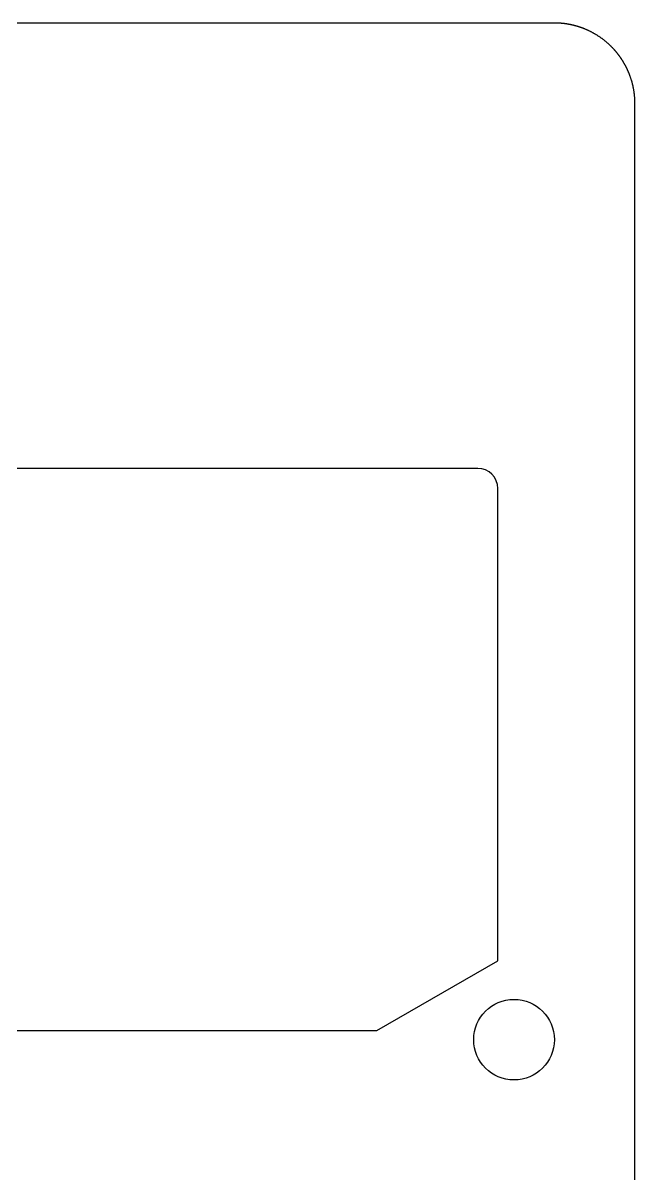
# Model space of a CAD drawing. Header units: millimetres. Extents: x -10 to 277, y -95 to 18.
# Drawn here: x 261.42 to 276.6, y -10.53 to 18.03 of the extents above; entities that cross this region are included whole.
import ezdxf

# ---------------------------------------------------------------- set-up
doc = ezdxf.new("R2010")
doc.units = ezdxf.units.MM
doc.header["$MEASUREMENT"] = 0
doc.layers.get('0').update_dxf_attribs({"linetype": 'CONTINUOUS'})
doc.layers.add('Edge.Cuts', color=53, linetype='CONTINUOUS')

msp = doc.modelspace()

# ---------------------------------------------------------------- linework, layer by layer
msp.add_lwpolyline([(241.2, 6.475), (241.2, -5.243), (244.2, -6.975), (270.2, -6.975), (273.2, -5.243), (273.2, 6.475, 0.414213562), (272.7, 6.975), (241.7, 6.975, 0.414212391)], format="xyb", close=True)
msp.add_circle((273.6, -7.2), 1)
at = {"layer": 'Edge.Cuts', "linetype": 'Continuous'}
for p, q in [((274.6, 18.026), (254.5416, 18.026)), ((274.602308, 18.025999), (274.6, 18.026)), ((274.60864, 18.025981), (274.602308, 18.025999)), ((274.614969, 18.025944), (274.60864, 18.025981)), ((274.621299, 18.025887), (274.614969, 18.025944)), ((274.627627, 18.025809), (274.621299, 18.025887)), ((274.633957, 18.025712), (274.627627, 18.025809)), ((274.640284, 18.025595), (274.633957, 18.025712)), ((274.646612, 18.025457), (274.640284, 18.025595)), ((274.652937, 18.0253), (274.646612, 18.025457)), ((274.659264, 18.025123), (274.652937, 18.0253)), ((274.665588, 18.024925), (274.659264, 18.025123)), ((274.671912, 18.024708), (274.665588, 18.024925)), ((274.678235, 18.024471), (274.671912, 18.024708)), ((274.684557, 18.024213), (274.678235, 18.024471)), ((274.690877, 18.023936), (274.684557, 18.024213)), ((274.697198, 18.023639), (274.690877, 18.023936)), ((274.703516, 18.023322), (274.697198, 18.023639)), ((274.709834, 18.022984), (274.703516, 18.023322)), ((274.71615, 18.022627), (274.709834, 18.022984)), ((274.722465, 18.02225), (274.71615, 18.022627)), ((274.728778, 18.021853), (274.722465, 18.02225)), ((274.735091, 18.021436), (274.728778, 18.021853)), ((274.7414, 18.020999), (274.735091, 18.021436)), ((274.74771, 18.020542), (274.7414, 18.020999)), ((274.754017, 18.020065), (274.74771, 18.020542)), ((274.760323, 18.019568), (274.754017, 18.020065)), ((274.766627, 18.019051), (274.760323, 18.019568)), ((274.77293, 18.018515), (274.766627, 18.019051)), ((274.779229, 18.017958), (274.77293, 18.018515)), ((274.785528, 18.017381), (274.779229, 18.017958)), ((274.791824, 18.016785), (274.785528, 18.017381)), ((274.798119, 18.016169), (274.791824, 18.016785)), ((274.804411, 18.015532), (274.798119, 18.016169)), ((274.810702, 18.014876), (274.804411, 18.015532)), ((274.81699, 18.0142), (274.810702, 18.014876)), ((274.823276, 18.013504), (274.81699, 18.0142)), ((274.829559, 18.012788), (274.823276, 18.013504)), ((274.835841, 18.012053), (274.829559, 18.012788)), ((274.84212, 18.011297), (274.835841, 18.012053)), ((274.848397, 18.010522), (274.84212, 18.011297)), ((274.85467, 18.009726), (274.848397, 18.010522)), ((274.860942, 18.008911), (274.85467, 18.009726)), ((274.86721, 18.008076), (274.860942, 18.008911)), ((274.873477, 18.007221), (274.86721, 18.008076)), ((274.879739, 18.006347), (274.873477, 18.007221)), ((274.886, 18.005452), (274.879739, 18.006347)), ((274.892257, 18.004538), (274.886, 18.005452)), ((274.898512, 18.003604), (274.892257, 18.004538)), ((274.904764, 18.002651), (274.898512, 18.003604)), ((274.911013, 18.001677), (274.904764, 18.002651)), ((274.917258, 18.000684), (274.911013, 18.001677)), ((274.9235, 17.999671), (274.917258, 18.000684)), ((274.929739, 17.998638), (274.9235, 17.999671)), ((274.935975, 17.997585), (274.929739, 17.998638)), ((274.942207, 17.996513), (274.935975, 17.997585)), ((274.948436, 17.995421), (274.942207, 17.996513)), ((274.954661, 17.994309), (274.948436, 17.995421)), ((274.960884, 17.993178), (274.954661, 17.994309)), ((274.967102, 17.992027), (274.960884, 17.993178)), ((274.973317, 17.990856), (274.967102, 17.992027)), ((274.979528, 17.989666), (274.973317, 17.990856)), ((274.985735, 17.988456), (274.979528, 17.989666)), ((274.991938, 17.987226), (274.985735, 17.988456)), ((274.998138, 17.985977), (274.991938, 17.987226)), ((275.004333, 17.984708), (274.998138, 17.985977)), ((275.010525, 17.983419), (275.004333, 17.984708)), ((275.016712, 17.982111), (275.010525, 17.983419)), ((275.022896, 17.980784), (275.016712, 17.982111)), ((275.029075, 17.979436), (275.022896, 17.980784)), ((275.03525, 17.97807), (275.029075, 17.979436)), ((275.04142, 17.976683), (275.03525, 17.97807)), ((275.047587, 17.975277), (275.04142, 17.976683)), ((275.053748, 17.973852), (275.047587, 17.975277)), ((275.059906, 17.972407), (275.053748, 17.973852)), ((275.066058, 17.970943), (275.059906, 17.972407)), ((275.072207, 17.969459), (275.066058, 17.970943)), ((275.07835, 17.967956), (275.072207, 17.969459)), ((275.084489, 17.966433), (275.07835, 17.967956)), ((275.090622, 17.964891), (275.084489, 17.966433)), ((275.096751, 17.96333), (275.090622, 17.964891)), ((275.102875, 17.961749), (275.096751, 17.96333)), ((275.108995, 17.960149), (275.102875, 17.961749)), ((275.115108, 17.958529), (275.108995, 17.960149)), ((275.121217, 17.95689), (275.115108, 17.958529)), ((275.127321, 17.955232), (275.121217, 17.95689)), ((275.13342, 17.953554), (275.127321, 17.955232)), ((275.139512, 17.951858), (275.13342, 17.953554)), ((275.1456, 17.950141), (275.139512, 17.951858)), ((275.151683, 17.948406), (275.1456, 17.950141)), ((275.15776, 17.946651), (275.151683, 17.948406)), ((275.163831, 17.944878), (275.15776, 17.946651)), ((275.169897, 17.943085), (275.163831, 17.944878)), ((275.175957, 17.941272), (275.169897, 17.943085)), ((275.182011, 17.939441), (275.175957, 17.941272)), ((275.18806, 17.93759), (275.182011, 17.939441)), ((275.194103, 17.935721), (275.18806, 17.93759)), ((275.200139, 17.933832), (275.194103, 17.935721)), ((275.20617, 17.931924), (275.200139, 17.933832)), ((275.212195, 17.929997), (275.20617, 17.931924)), ((275.218214, 17.928051), (275.212195, 17.929997)), ((275.224226, 17.926086), (275.218214, 17.928051)), ((275.230232, 17.924102), (275.224226, 17.926086)), ((275.236232, 17.922099), (275.230232, 17.924102)), ((275.242226, 17.920077), (275.236232, 17.922099)), ((275.248213, 17.918036), (275.242226, 17.920077)), ((275.254194, 17.915976), (275.248213, 17.918036)), ((275.260168, 17.913898), (275.254194, 17.915976)), ((275.266136, 17.9118), (275.260168, 17.913898)), ((275.272097, 17.909684), (275.266136, 17.9118)), ((275.278052, 17.907548), (275.272097, 17.909684)), ((275.283999, 17.905394), (275.278052, 17.907548)), ((275.28994, 17.903221), (275.283999, 17.905394)), ((275.295874, 17.901029), (275.28994, 17.903221)), ((275.301801, 17.898819), (275.295874, 17.901029)), ((275.307721, 17.89659), (275.301801, 17.898819)), ((275.313633, 17.894342), (275.307721, 17.89659)), ((275.319539, 17.892075), (275.313633, 17.894342)), ((275.325438, 17.88979), (275.319539, 17.892075)), ((275.331329, 17.887486), (275.325438, 17.88979)), ((275.337213, 17.885163), (275.331329, 17.887486)), ((275.343089, 17.882822), (275.337213, 17.885163)), ((275.348958, 17.880462), (275.343089, 17.882822)), ((275.35482, 17.878084), (275.348958, 17.880462)), ((275.360674, 17.875687), (275.35482, 17.878084)), ((275.36652, 17.873272), (275.360674, 17.875687)), ((275.37819, 17.868386), (275.36652, 17.873272)), ((275.389829, 17.863427), (275.37819, 17.868386)), ((275.401436, 17.858394), (275.389829, 17.863427)), ((275.41301, 17.853287), (275.401436, 17.858394)), ((275.424552, 17.848108), (275.41301, 17.853287)), ((275.436061, 17.842856), (275.424552, 17.848108)), ((275.447537, 17.837531), (275.436061, 17.842856)), ((275.458978, 17.832134), (275.447537, 17.837531)), ((275.470385, 17.826665), (275.458978, 17.832134)), ((275.481757, 17.821124), (275.470385, 17.826665)), ((275.493093, 17.815511), (275.481757, 17.821124)), ((275.504394, 17.809826), (275.493093, 17.815511)), ((275.515658, 17.804071), (275.504394, 17.809826)), ((275.526885, 17.798244), (275.515658, 17.804071)), ((275.538075, 17.792347), (275.526885, 17.798244)), ((275.549228, 17.786379), (275.538075, 17.792347)), ((275.560342, 17.78034), (275.549228, 17.786379)), ((275.571417, 17.774232), (275.560342, 17.78034)), ((275.582454, 17.768054), (275.571417, 17.774232)), ((275.593451, 17.761806), (275.582454, 17.768054)), ((275.604408, 17.75549), (275.593451, 17.761806)), ((275.615324, 17.749104), (275.604408, 17.75549)), ((275.6262, 17.742649), (275.615324, 17.749104)), ((275.637034, 17.736126), (275.6262, 17.742649)), ((275.647827, 17.729534), (275.637034, 17.736126)), ((275.658578, 17.722875), (275.647827, 17.729534)), ((275.669286, 17.716148), (275.658578, 17.722875)), ((275.679951, 17.709353), (275.669286, 17.716148)), ((275.690572, 17.702491), (275.679951, 17.709353)), ((275.70115, 17.695563), (275.690572, 17.702491)), ((275.711684, 17.688567), (275.70115, 17.695563)), ((275.722173, 17.681506), (275.711684, 17.688567)), ((275.732617, 17.674378), (275.722173, 17.681506)), ((275.743016, 17.667184), (275.732617, 17.674378)), ((275.753368, 17.659925), (275.743016, 17.667184)), ((275.763675, 17.652601), (275.753368, 17.659925)), ((275.773935, 17.645211), (275.763675, 17.652601)), ((275.784148, 17.637757), (275.773935, 17.645211)), ((275.794313, 17.630239), (275.784148, 17.637757)), ((275.804431, 17.622656), (275.794313, 17.630239)), ((275.8145, 17.61501), (275.804431, 17.622656)), ((275.824521, 17.6073), (275.8145, 17.61501)), ((275.834493, 17.599526), (275.824521, 17.6073)), ((275.844416, 17.59169), (275.834493, 17.599526)), ((275.854289, 17.583791), (275.844416, 17.59169)), ((275.864113, 17.57583), (275.854289, 17.583791)), ((275.873885, 17.567806), (275.864113, 17.57583)), ((275.883607, 17.559721), (275.873885, 17.567806)), ((275.893278, 17.551574), (275.883607, 17.559721)), ((275.902898, 17.543366), (275.893278, 17.551574)), ((275.912466, 17.535097), (275.902898, 17.543366)), ((275.921982, 17.526768), (275.912466, 17.535097)), ((275.931445, 17.518378), (275.921982, 17.526768)), ((275.940855, 17.509928), (275.931445, 17.518378)), ((275.950213, 17.501418), (275.940855, 17.509928)), ((275.959517, 17.492849), (275.950213, 17.501418)), ((275.968767, 17.48422), (275.959517, 17.492849)), ((275.977963, 17.475533), (275.968767, 17.48422)), ((275.987104, 17.466787), (275.977963, 17.475533)), ((275.996191, 17.457982), (275.987104, 17.466787)), ((276.005223, 17.44912), (275.996191, 17.457982)), ((276.0142, 17.4402), (276.005223, 17.44912)), ((276.015831, 17.438567), (276.0142, 17.4402)), ((276.020296, 17.434077), (276.015831, 17.438567)), ((276.024746, 17.429575), (276.020296, 17.434077)), ((276.029182, 17.425058), (276.024746, 17.429575)), ((276.033602, 17.420528), (276.029182, 17.425058)), ((276.038009, 17.415984), (276.033602, 17.420528)), ((276.0424, 17.411426), (276.038009, 17.415984)), ((276.046778, 17.406854), (276.0424, 17.411426)), ((276.05114, 17.40227), (276.046778, 17.406854)), ((276.055489, 17.397671), (276.05114, 17.40227)), ((276.059821, 17.393059), (276.055489, 17.397671)), ((276.06414, 17.388433), (276.059821, 17.393059)), ((276.068443, 17.383794), (276.06414, 17.388433)), ((276.072733, 17.379141), (276.068443, 17.383794)), ((276.077006, 17.374475), (276.072733, 17.379141)), ((276.081265, 17.369796), (276.077006, 17.374475)), ((276.085509, 17.365104), (276.081265, 17.369796)), ((276.089738, 17.360397), (276.085509, 17.365104)), ((276.093952, 17.355678), (276.089738, 17.360397)), ((276.098151, 17.350946), (276.093952, 17.355678)), ((276.102335, 17.346201), (276.098151, 17.350946)), ((276.106504, 17.341442), (276.102335, 17.346201)), ((276.110657, 17.336671), (276.106504, 17.341442)), ((276.114796, 17.331886), (276.110657, 17.336671)), ((276.118918, 17.327089), (276.114796, 17.331886)), ((276.123027, 17.322278), (276.118918, 17.327089)), ((276.127119, 17.317455), (276.123027, 17.322278)), ((276.131196, 17.312618), (276.127119, 17.317455)), ((276.135258, 17.30777), (276.131196, 17.312618)), ((276.139304, 17.302907), (276.135258, 17.30777)), ((276.143335, 17.298034), (276.139304, 17.302907)), ((276.147351, 17.293146), (276.143335, 17.298034)), ((276.15135, 17.288247), (276.147351, 17.293146)), ((276.155335, 17.283334), (276.15135, 17.288247)), ((276.159303, 17.27841), (276.155335, 17.283334)), ((276.163256, 17.273472), (276.159303, 17.27841)), ((276.167193, 17.268523), (276.163256, 17.273472)), ((276.171115, 17.26356), (276.167193, 17.268523)), ((276.175021, 17.258586), (276.171115, 17.26356)), ((276.178911, 17.253599), (276.175021, 17.258586)), ((276.182785, 17.248601), (276.178911, 17.253599)), ((276.186644, 17.243589), (276.182785, 17.248601)), ((276.190486, 17.238566), (276.186644, 17.243589)), ((276.194313, 17.233531), (276.190486, 17.238566)), ((276.198123, 17.228484), (276.194313, 17.233531)), ((276.201918, 17.223424), (276.198123, 17.228484)), ((276.205696, 17.218353), (276.201918, 17.223424)), ((276.209459, 17.213269), (276.205696, 17.218353)), ((276.213205, 17.208174), (276.209459, 17.213269)), ((276.216936, 17.203067), (276.213205, 17.208174)), ((276.22065, 17.197948), (276.216936, 17.203067)), ((276.224348, 17.192817), (276.22065, 17.197948)), ((276.228029, 17.187676), (276.224348, 17.192817)), ((276.231695, 17.182521), (276.228029, 17.187676)), ((276.235343, 17.177356), (276.231695, 17.182521)), ((276.238976, 17.172179), (276.235343, 17.177356)), ((276.242592, 17.166991), (276.238976, 17.172179)), ((276.246192, 17.161791), (276.242592, 17.166991)), ((276.249775, 17.15658), (276.246192, 17.161791)), ((276.253343, 17.151357), (276.249775, 17.15658)), ((276.256893, 17.146124), (276.253343, 17.151357)), ((276.260427, 17.140879), (276.256893, 17.146124)), ((276.263944, 17.135623), (276.260427, 17.140879)), ((276.267444, 17.130355), (276.263944, 17.135623)), ((276.270928, 17.125077), (276.267444, 17.130355)), ((276.274396, 17.119787), (276.270928, 17.125077)), ((276.277846, 17.114487), (276.274396, 17.119787)), ((276.28128, 17.109176), (276.277846, 17.114487)), ((276.284696, 17.103854), (276.28128, 17.109176)), ((276.288097, 17.098521), (276.284696, 17.103854)), ((276.29148, 17.093178), (276.288097, 17.098521)), ((276.294846, 17.087823), (276.29148, 17.093178)), ((276.298195, 17.082458), (276.294846, 17.087823)), ((276.301528, 17.077082), (276.298195, 17.082458)), ((276.304843, 17.071696), (276.301528, 17.077082)), ((276.308142, 17.066299), (276.304843, 17.071696)), ((276.311423, 17.060893), (276.308142, 17.066299)), ((276.314687, 17.055475), (276.311423, 17.060893)), ((276.317934, 17.050047), (276.314687, 17.055475)), ((276.321164, 17.044609), (276.317934, 17.050047)), ((276.324376, 17.039161), (276.321164, 17.044609)), ((276.327572, 17.033702), (276.324376, 17.039161)), ((276.33075, 17.028234), (276.327572, 17.033702)), ((276.333911, 17.022755), (276.33075, 17.028234)), ((276.337055, 17.017267), (276.333911, 17.022755)), ((276.340181, 17.011768), (276.337055, 17.017267)), ((276.34329, 17.00626), (276.340181, 17.011768)), ((276.346381, 17.000741), (276.34329, 17.00626)), ((276.349455, 16.995213), (276.346381, 17.000741)), ((276.352512, 16.989675), (276.349455, 16.995213)), ((276.35555, 16.984128), (276.352512, 16.989675)), ((276.358572, 16.978571), (276.35555, 16.984128)), ((276.361576, 16.973004), (276.358572, 16.978571)), ((276.364562, 16.967428), (276.361576, 16.973004)), ((276.36753, 16.961843), (276.364562, 16.967428)), ((276.370482, 16.956247), (276.36753, 16.961843)), ((276.373415, 16.950643), (276.370482, 16.956247)), ((276.37633, 16.94503), (276.373415, 16.950643)), ((276.379228, 16.939407), (276.37633, 16.94503)), ((276.382108, 16.933775), (276.379228, 16.939407)), ((276.38497, 16.928134), (276.382108, 16.933775)), ((276.387815, 16.922484), (276.38497, 16.928134)), ((276.390641, 16.916825), (276.387815, 16.922484)), ((276.39345, 16.911157), (276.390641, 16.916825)), ((276.39624, 16.90548), (276.39345, 16.911157)), ((276.399013, 16.899794), (276.39624, 16.90548)), ((276.401767, 16.8941), (276.399013, 16.899794)), ((276.404504, 16.888397), (276.401767, 16.8941)), ((276.407223, 16.882685), (276.404504, 16.888397)), ((276.409923, 16.876965), (276.407223, 16.882685)), ((276.412606, 16.871236), (276.409923, 16.876965)), ((276.41527, 16.865499), (276.412606, 16.871236)), ((276.417916, 16.859753), (276.41527, 16.865499)), ((276.420544, 16.853999), (276.417916, 16.859753)), ((276.423154, 16.848237), (276.420544, 16.853999)), ((276.425746, 16.842466), (276.423154, 16.848237)), ((276.428319, 16.836688), (276.425746, 16.842466)), ((276.430874, 16.830901), (276.428319, 16.836688)), ((276.433411, 16.825106), (276.430874, 16.830901)), ((276.435929, 16.819303), (276.433411, 16.825106)), ((276.438429, 16.813492), (276.435929, 16.819303)), ((276.440911, 16.807674), (276.438429, 16.813492)), ((276.443374, 16.801847), (276.440911, 16.807674)), ((276.445819, 16.796013), (276.443374, 16.801847)), ((276.448245, 16.790171), (276.445819, 16.796013)), ((276.453042, 16.778465), (276.448245, 16.790171)), ((276.457765, 16.766728), (276.453042, 16.778465)), ((276.462414, 16.754962), (276.457765, 16.766728)), ((276.466988, 16.743167), (276.462414, 16.754962)), ((276.471487, 16.731344), (276.466988, 16.743167)), ((276.475912, 16.719492), (276.471487, 16.731344)), ((276.480261, 16.707613), (276.475912, 16.719492)), ((276.484535, 16.695706), (276.480261, 16.707613)), ((276.488734, 16.683773), (276.484535, 16.695706)), ((276.492857, 16.671814), (276.488734, 16.683773)), ((276.496904, 16.659829), (276.492857, 16.671814)), ((276.500875, 16.647819), (276.496904, 16.659829)), ((276.504771, 16.635785), (276.500875, 16.647819)), ((276.50859, 16.623726), (276.504771, 16.635785)), ((276.512332, 16.611644), (276.50859, 16.623726)), ((276.515998, 16.599538), (276.512332, 16.611644)), ((276.519587, 16.58741), (276.515998, 16.599538)), ((276.5231, 16.575259), (276.519587, 16.58741)), ((276.526535, 16.563087), (276.5231, 16.575259)), ((276.529894, 16.550894), (276.526535, 16.563087)), ((276.533175, 16.53868), (276.529894, 16.550894)), ((276.536379, 16.526446), (276.533175, 16.53868)), ((276.539505, 16.514191), (276.536379, 16.526446)), ((276.542553, 16.501918), (276.539505, 16.514191)), ((276.545524, 16.489626), (276.542553, 16.501918)), ((276.548417, 16.477316), (276.545524, 16.489626)), ((276.551232, 16.464988), (276.548417, 16.477316)), ((276.553969, 16.452642), (276.551232, 16.464988)), ((276.556628, 16.44028), (276.553969, 16.452642)), ((276.559208, 16.427902), (276.556628, 16.44028)), ((276.56171, 16.415507), (276.559208, 16.427902)), ((276.564134, 16.403098), (276.56171, 16.415507)), ((276.566479, 16.390673), (276.564134, 16.403098)), ((276.568745, 16.378234), (276.566479, 16.390673)), ((276.570933, 16.365781), (276.568745, 16.378234)), ((276.573041, 16.353315), (276.570933, 16.365781)), ((276.575071, 16.340836), (276.573041, 16.353315)), ((276.577022, 16.328344), (276.575071, 16.340836)), ((276.578894, 16.31584), (276.577022, 16.328344)), ((276.580686, 16.303325), (276.578894, 16.31584)), ((276.5824, 16.290798), (276.580686, 16.303325)), ((276.584034, 16.278261), (276.5824, 16.290798)), ((276.585589, 16.265714), (276.584034, 16.278261)), ((276.587064, 16.253157), (276.585589, 16.265714)), ((276.58846, 16.240592), (276.587064, 16.253157)), ((276.589777, 16.228017), (276.58846, 16.240592)), ((276.591014, 16.215434), (276.589777, 16.228017)), ((276.592171, 16.202843), (276.591014, 16.215434)), ((276.593249, 16.190245), (276.592171, 16.202843)), ((276.594247, 16.17764), (276.593249, 16.190245)), ((276.595166, 16.165028), (276.594247, 16.17764)), ((276.596004, 16.15241), (276.595166, 16.165028)), ((276.596763, 16.139787), (276.596004, 16.15241)), ((276.597442, 16.127159), (276.596763, 16.139787)), ((276.598042, 16.114526), (276.597442, 16.127159)), ((276.598561, 16.101889), (276.598042, 16.114526)), ((276.599001, 16.089248), (276.598561, 16.101889)), ((276.59936, 16.076603), (276.599001, 16.089248)), ((276.59964, 16.063956), (276.59936, 16.076603)), ((276.59984, 16.051306), (276.59964, 16.063956)), ((276.59996, 16.038654), (276.59984, 16.051306)), ((276.6, 16.026), (276.59996, 16.038654)), ((276.6, -93.226), (276.6, 16.026))]:
    msp.add_line(p, q, dxfattribs=at)

doc.saveas('drawing.dxf')
